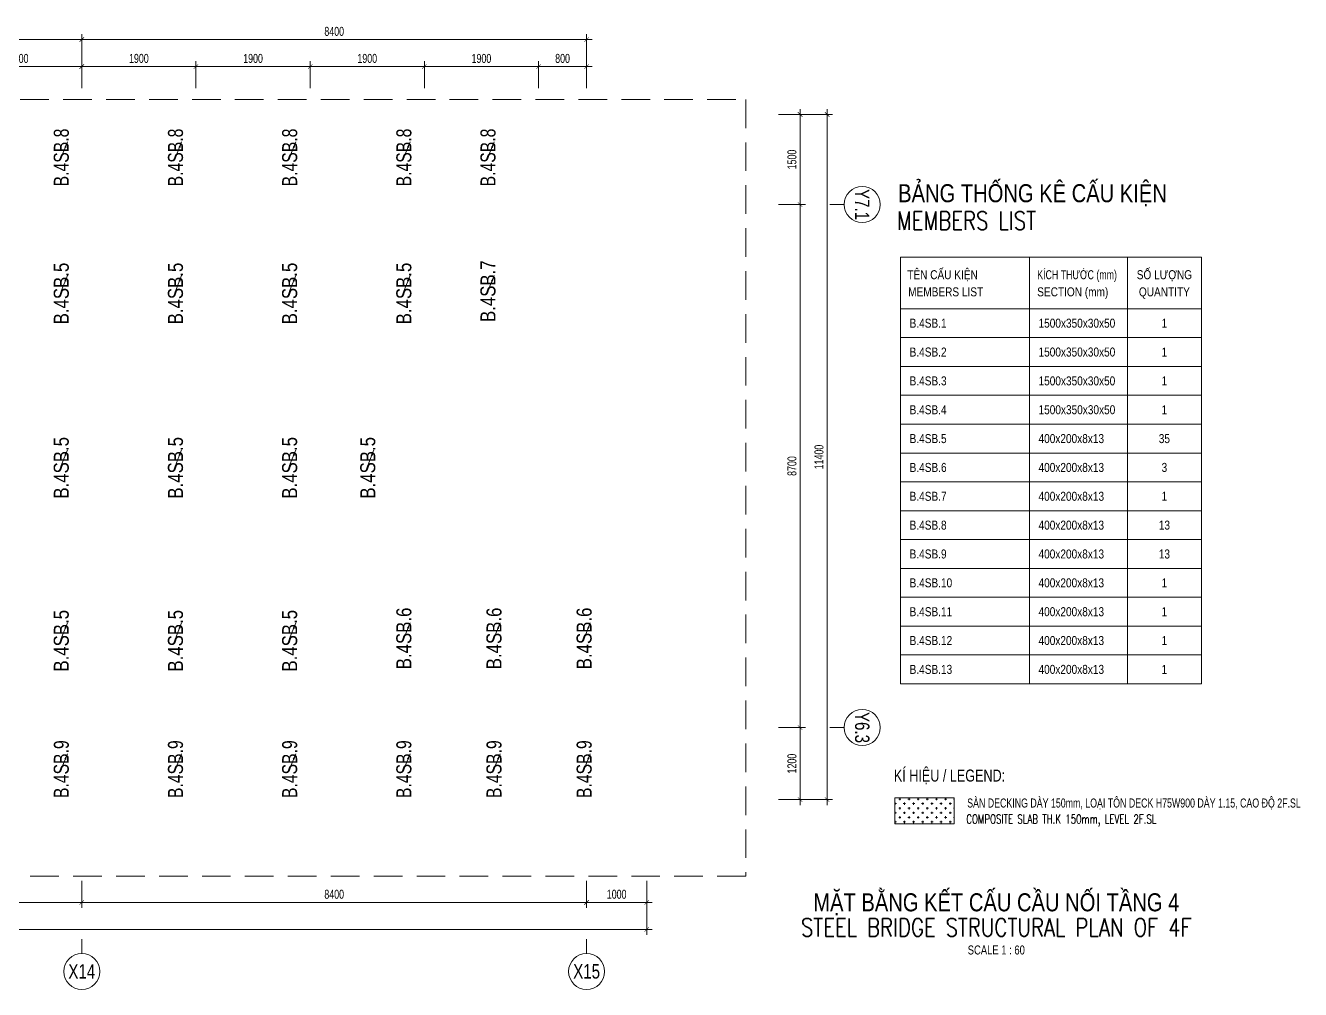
# Model space of a CAD drawing. Header units: millimetres. Extents: x 84463 to 294191, y -61495 to 44118.
# Drawn here: x 156440 to 177655, y -28905 to -12866 of the extents above; entities that cross this region are included whole.
import ezdxf
from ezdxf.enums import TextEntityAlignment as Align

# ---------------------------------------------------------------- set-up
doc = ezdxf.new("R2010")
doc.units = ezdxf.units.MM
doc.linetypes.add('CENTER2', pattern=[1.125, 0.75, -0.125, 0.125, -0.125])
doc.linetypes.add('HIDDEN2', pattern=[4.7625, 3.175, -1.5875])
for name, color, linetype, lineweight in [('$0$NDC_S_ANNO', 7, 'Continuous', 20), ('$0$NDC_S_DIM', 1, 'Continuous', 15), ('NDC_S-CONT', 3, 'Continuous', 20), ('NDC_S-TEXT-EN', 2, 'Continuous', 20), ('NDC_S-TEXT-VIE', 7, 'Continuous', 20), ('NDC_S_ANNO', 7, 'Continuous', 20), ('NDC_S_AXIS', 5, 'CENTER2', 13), ('NDC_S_BEAM NAME', 7, 'Continuous', 9), ('NDC_S_DIM', 1, 'Continuous', 15), ('NDC_S_ENG TITLE', 3, 'Continuous', 20), ('NDC_S_HATCH MATERIAL', 8, 'Continuous', 13), ('NDC_S_HIDDEN', 8, 'HIDDEN2', 13), ('NDC_S_SYMBOL', 1, 'Continuous', 15), ('NDC_S_TEXT SYMBOL', 7, 'Continuous', 20), ('NDC_S_VN TEXT', 7, 'Continuous', 20), ('NDC_S_VN TITLE', 6, 'Continuous', 35), ('NDC_Table', 3, 'Continuous', 20)]:
    doc.layers.add(name, color=color, linetype=linetype, lineweight=lineweight)
doc.styles.add('$0$ARIAL', font='arial.ttf', dxfattribs={"width": 0.8})
doc.styles.add('$0$NDC_DIM', font='', dxfattribs={"width": 0.75})
doc.styles.add('NDC_ANNO', font='', dxfattribs={"width": 0.8})
doc.styles.add('NDC_ARIAL', font='arial.ttf', dxfattribs={"width": 0.85})
doc.styles.add('NDC_DIM', font='', dxfattribs={"width": 0.75})
doc.styles.add('NDC_EN TXT', font='romans.shx', dxfattribs={"width": 0.8})
doc.styles.add('NDC_VIE TXT', font='arial.ttf', dxfattribs={"width": 0.8})
doc.styles.get('$0$NDC_DIM').set_extended_font_data('Dotum')
doc.styles.get('NDC_ANNO').set_extended_font_data('Dotum')
doc.styles.get('NDC_DIM').set_extended_font_data('Dotum')
doc.dimstyles.new('$0$NDC_dim_iso', dxfattribs={"dimtxt": 2.5, "dimasz": 1, "dimexe": 1.5, "dimexo": 2.5, "dimgap": 1, "dimtad": 1, "dimdec": 0, "dimzin": 0, "dimdsep": 46, "dimtxsty": '$0$NDC_DIM', "dimblk": '$0$DIMMARK', "dimcen": 0.09, "dimdle": 1.2, "dimclrd": 1, "dimclre": 1, "dimclrt": 3, "dimadec": 0, "dimazin": 0, "dimtfac": 1, "dimtdec": 0, "dimtix": 1, "dimtofl": 0, "dimtmove": 0, "dimatfit": 3, "dimfxl": 8, "dimfxlon": 1, "dimtolj": 1, "dimtzin": 0, "dimarcsym": 0})
doc.dimstyles.new('NDC_dim_60', dxfattribs={"dimscale": 60, "dimtxt": 2.5, "dimasz": 1.5, "dimexe": 1.5, "dimexo": 2.5, "dimgap": 1, "dimtad": 1, "dimdec": 0, "dimrnd": 0.001, "dimzin": 0, "dimdsep": 46, "dimtxsty": 'NDC_DIM', "dimblk": 'DIMMARK', "dimcen": 0, "dimdle": 1.2, "dimclrd": 256, "dimclre": 256, "dimclrt": 3, "dimadec": 0, "dimazin": 0, "dimtfac": 1, "dimtdec": 0, "dimtix": 1, "dimtofl": 0, "dimtmove": 2, "dimatfit": 3, "dimfxl": 6, "dimfxlon": 1, "dimtolj": 1, "dimtzin": 0, "dimlwd": -1, "dimlwe": -1, "dimarcsym": 0})

# ---------------------------------------------------------------- blocks, each defined once
blk = doc.blocks.new('Drawing name_symbol')
at = {"layer": 'NDC_S_ENG TITLE', "style": 'NDC_EN TXT', "width": 0.8}
blk.add_attdef('SECTDET1', text='', height=5, dxfattribs=at).set_placement((0, 1.01), align=Align.CENTER)
at = {"layer": 'NDC_S_TEXT SYMBOL', "lineweight": 25, "style": 'NDC_ANNO', "width": 0.8}
blk.add_attdef('SSCALE', text='', height=2.5, dxfattribs=at).set_placement((0, -4), align=Align.CENTER)
at = {"layer": 'NDC_S_VN TITLE', "style": 'NDC_VIE TXT', "width": 0.8}
blk.add_attdef('SECTDET2', text='', height=5, dxfattribs=at).set_placement((0, 7.97), align=Align.CENTER)
blk = doc.blocks.new('DIMMARK')
at = {"layer": 'NDC_S_DIM', "color": 1}
blk.add_line((-1.5, 0), (1, 0), dxfattribs=at)
at = {"layer": 'NDC_S_DIM', "color": 2, "const_width": 0.1}
blk.add_lwpolyline([(-0.42, -0.42), (0.42, 0.42)], dxfattribs=at)
blk = doc.blocks.new('*D304')
at = {"layer": 'Defpoints', "color": 0, "transparency": 16777216}
for p in [(148976, -26714), (157376, -26714), (157376, -27456)]:
    blk.add_point(p, dxfattribs=at)
at = {"layer": 'NDC_S_DIM', "transparency": 16777216}
for p, q in [((148976, -27096), (148976, -27546)), ((157376, -27096), (157376, -27546)), ((149066, -27456), (157286, -27456))]:
    blk.add_line(p, q, dxfattribs=at)
at = {"layer": 'NDC_S_DIM', "transparency": 16777216, "xscale": 90, "yscale": 90, "zscale": 90, "rotation": 180}
blk.add_blockref('DIMMARK', (148976, -27456), dxfattribs=at)
at = {"layer": 'NDC_S_DIM', "transparency": 16777216, "xscale": 90, "yscale": 90, "zscale": 90}
blk.add_blockref('DIMMARK', (157376, -27456), dxfattribs=at)
at = {"layer": 'NDC_S_DIM', "color": 3, "transparency": 16777216, "insert": (153176, -27321), "char_height": 150, "attachment_point": 5, "style": 'NDC_DIM'}
blk.add_mtext('\\A1;8400', dxfattribs=at)
blk = doc.blocks.new('*D305')
at = {"layer": 'Defpoints', "color": 0, "transparency": 16777216}
for p in [(157376, -26714), (165776, -26714), (165776, -27456)]:
    blk.add_point(p, dxfattribs=at)
at = {"layer": 'NDC_S_DIM', "transparency": 16777216}
for p, q in [((157376, -27096), (157376, -27546)), ((165776, -27096), (165776, -27546)), ((157466, -27456), (165686, -27456))]:
    blk.add_line(p, q, dxfattribs=at)
at = {"layer": 'NDC_S_DIM', "transparency": 16777216, "xscale": 90, "yscale": 90, "zscale": 90, "rotation": 180}
blk.add_blockref('DIMMARK', (157376, -27456), dxfattribs=at)
at = {"layer": 'NDC_S_DIM', "transparency": 16777216, "xscale": 90, "yscale": 90, "zscale": 90}
blk.add_blockref('DIMMARK', (165776, -27456), dxfattribs=at)
at = {"layer": 'NDC_S_DIM', "color": 3, "transparency": 16777216, "insert": (161576, -27321), "char_height": 150, "attachment_point": 5, "style": 'NDC_DIM'}
blk.add_mtext('\\A1;8400', dxfattribs=at)
blk = doc.blocks.new('*D306')
at = {"layer": 'Defpoints', "color": 0, "transparency": 16777216}
for p in [(165776, -26714), (166776, -26714), (166776, -27456)]:
    blk.add_point(p, dxfattribs=at)
at = {"layer": 'NDC_S_DIM', "transparency": 16777216}
for p, q in [((165776, -27096), (165776, -27546)), ((166776, -27096), (166776, -27546)), ((165866, -27456), (166686, -27456))]:
    blk.add_line(p, q, dxfattribs=at)
at = {"layer": 'NDC_S_DIM', "transparency": 16777216, "xscale": 90, "yscale": 90, "zscale": 90, "rotation": 180}
blk.add_blockref('DIMMARK', (165776, -27456), dxfattribs=at)
at = {"layer": 'NDC_S_DIM', "transparency": 16777216, "xscale": 90, "yscale": 90, "zscale": 90}
blk.add_blockref('DIMMARK', (166776, -27456), dxfattribs=at)
at = {"layer": 'NDC_S_DIM', "color": 3, "transparency": 16777216, "insert": (166276, -27321), "char_height": 150, "attachment_point": 5, "style": 'NDC_DIM'}
blk.add_mtext('\\A1;1000', dxfattribs=at)
blk = doc.blocks.new('*D307')
at = {"layer": 'Defpoints', "color": 0, "transparency": 16777216}
for p in [(139076, -26714), (166776, -26714), (139076, -27906)]:
    blk.add_point(p, dxfattribs=at)
at = {"layer": 'NDC_S_DIM', "transparency": 16777216}
for p, q in [((139076, -27546), (139076, -27996)), ((166776, -27546), (166776, -27996)), ((166686, -27906), (139166, -27906))]:
    blk.add_line(p, q, dxfattribs=at)
at = {"layer": 'NDC_S_DIM', "transparency": 16777216, "xscale": 90, "yscale": 90, "zscale": 90, "rotation": 180}
blk.add_blockref('DIMMARK', (139076, -27906), dxfattribs=at)
at = {"layer": 'NDC_S_DIM', "transparency": 16777216, "xscale": 90, "yscale": 90, "zscale": 90}
blk.add_blockref('DIMMARK', (166776, -27906), dxfattribs=at)
at = {"layer": 'NDC_S_DIM', "color": 3, "transparency": 16777216, "insert": (152926, -27771), "char_height": 150, "attachment_point": 5, "style": 'NDC_DIM'}
blk.add_mtext('\\A1;27700', dxfattribs=at)
blk = doc.blocks.new('*D316')
at = {"layer": 'Defpoints', "color": 0, "transparency": 16777216}
for p in [(157376, -13550), (155276, -14096), (157376, -14096)]:
    blk.add_point(p, dxfattribs=at)
at = {"layer": 'NDC_S_DIM', "transparency": 16777216}
for p, q in [((155276, -13910), (155276, -13460)), ((155366, -13550), (157286, -13550)), ((157376, -13910), (157376, -13460))]:
    blk.add_line(p, q, dxfattribs=at)
at = {"layer": 'NDC_S_DIM', "transparency": 16777216, "xscale": 90, "yscale": 90, "zscale": 90, "rotation": 180}
blk.add_blockref('DIMMARK', (155276, -13550), dxfattribs=at)
at = {"layer": 'NDC_S_DIM', "transparency": 16777216, "xscale": 90, "yscale": 90, "zscale": 90}
blk.add_blockref('DIMMARK', (157376, -13550), dxfattribs=at)
at = {"layer": 'NDC_S_DIM', "color": 3, "transparency": 16777216, "insert": (156326, -13415), "char_height": 150, "attachment_point": 5, "style": 'NDC_DIM'}
blk.add_mtext('\\A1;2100', dxfattribs=at)
blk = doc.blocks.new('*D317')
at = {"layer": 'Defpoints', "color": 0, "transparency": 16777216}
for p in [(159276, -13550), (157376, -14096), (159276, -14096)]:
    blk.add_point(p, dxfattribs=at)
at = {"layer": 'NDC_S_DIM', "transparency": 16777216}
for p, q in [((157376, -13910), (157376, -13460)), ((157466, -13550), (159186, -13550)), ((159276, -13910), (159276, -13460))]:
    blk.add_line(p, q, dxfattribs=at)
at = {"layer": 'NDC_S_DIM', "transparency": 16777216, "xscale": 90, "yscale": 90, "zscale": 90, "rotation": 180}
blk.add_blockref('DIMMARK', (157376, -13550), dxfattribs=at)
at = {"layer": 'NDC_S_DIM', "transparency": 16777216, "xscale": 90, "yscale": 90, "zscale": 90}
blk.add_blockref('DIMMARK', (159276, -13550), dxfattribs=at)
at = {"layer": 'NDC_S_DIM', "color": 3, "transparency": 16777216, "insert": (158326, -13415), "char_height": 150, "attachment_point": 5, "style": 'NDC_DIM'}
blk.add_mtext('\\A1;1900', dxfattribs=at)
blk = doc.blocks.new('*D318')
at = {"layer": 'Defpoints', "color": 0, "transparency": 16777216}
for p in [(161176, -13550), (159276, -14096), (161176, -14096)]:
    blk.add_point(p, dxfattribs=at)
at = {"layer": 'NDC_S_DIM', "transparency": 16777216}
for p, q in [((159276, -13910), (159276, -13460)), ((159366, -13550), (161086, -13550)), ((161176, -13910), (161176, -13460))]:
    blk.add_line(p, q, dxfattribs=at)
at = {"layer": 'NDC_S_DIM', "transparency": 16777216, "xscale": 90, "yscale": 90, "zscale": 90, "rotation": 180}
blk.add_blockref('DIMMARK', (159276, -13550), dxfattribs=at)
at = {"layer": 'NDC_S_DIM', "transparency": 16777216, "xscale": 90, "yscale": 90, "zscale": 90}
blk.add_blockref('DIMMARK', (161176, -13550), dxfattribs=at)
at = {"layer": 'NDC_S_DIM', "color": 3, "transparency": 16777216, "insert": (160226, -13415), "char_height": 150, "attachment_point": 5, "style": 'NDC_DIM'}
blk.add_mtext('\\A1;1900', dxfattribs=at)
blk = doc.blocks.new('*D319')
at = {"layer": 'Defpoints', "color": 0, "transparency": 16777216}
for p in [(163076, -13550), (161176, -14096), (163076, -14096)]:
    blk.add_point(p, dxfattribs=at)
at = {"layer": 'NDC_S_DIM', "transparency": 16777216}
for p, q in [((161176, -13910), (161176, -13460)), ((161266, -13550), (162986, -13550)), ((163076, -13910), (163076, -13460))]:
    blk.add_line(p, q, dxfattribs=at)
at = {"layer": 'NDC_S_DIM', "transparency": 16777216, "xscale": 90, "yscale": 90, "zscale": 90, "rotation": 180}
blk.add_blockref('DIMMARK', (161176, -13550), dxfattribs=at)
at = {"layer": 'NDC_S_DIM', "transparency": 16777216, "xscale": 90, "yscale": 90, "zscale": 90}
blk.add_blockref('DIMMARK', (163076, -13550), dxfattribs=at)
at = {"layer": 'NDC_S_DIM', "color": 3, "transparency": 16777216, "insert": (162126, -13415), "char_height": 150, "attachment_point": 5, "style": 'NDC_DIM'}
blk.add_mtext('\\A1;1900', dxfattribs=at)
blk = doc.blocks.new('*D320')
at = {"layer": 'Defpoints', "color": 0, "transparency": 16777216}
for p in [(164976, -13550), (163076, -14096), (164976, -14096)]:
    blk.add_point(p, dxfattribs=at)
at = {"layer": 'NDC_S_DIM', "transparency": 16777216}
for p, q in [((163076, -13910), (163076, -13460)), ((163166, -13550), (164886, -13550)), ((164976, -13910), (164976, -13460))]:
    blk.add_line(p, q, dxfattribs=at)
at = {"layer": 'NDC_S_DIM', "transparency": 16777216, "xscale": 90, "yscale": 90, "zscale": 90, "rotation": 180}
blk.add_blockref('DIMMARK', (163076, -13550), dxfattribs=at)
at = {"layer": 'NDC_S_DIM', "transparency": 16777216, "xscale": 90, "yscale": 90, "zscale": 90}
blk.add_blockref('DIMMARK', (164976, -13550), dxfattribs=at)
at = {"layer": 'NDC_S_DIM', "color": 3, "transparency": 16777216, "insert": (164026, -13415), "char_height": 150, "attachment_point": 5, "style": 'NDC_DIM'}
blk.add_mtext('\\A1;1900', dxfattribs=at)
blk = doc.blocks.new('*D321')
at = {"layer": 'Defpoints', "color": 0, "transparency": 16777216}
for p in [(165776, -13550), (164976, -14096), (165776, -14096)]:
    blk.add_point(p, dxfattribs=at)
at = {"layer": 'NDC_S_DIM', "transparency": 16777216}
for p, q in [((164976, -13910), (164976, -13460)), ((165066, -13550), (165686, -13550)), ((165776, -13910), (165776, -13460))]:
    blk.add_line(p, q, dxfattribs=at)
at = {"layer": 'NDC_S_DIM', "transparency": 16777216, "xscale": 90, "yscale": 90, "zscale": 90, "rotation": 180}
blk.add_blockref('DIMMARK', (164976, -13550), dxfattribs=at)
at = {"layer": 'NDC_S_DIM', "transparency": 16777216, "xscale": 90, "yscale": 90, "zscale": 90}
blk.add_blockref('DIMMARK', (165776, -13550), dxfattribs=at)
at = {"layer": 'NDC_S_DIM', "color": 3, "transparency": 16777216, "insert": (165376, -13415), "char_height": 150, "attachment_point": 5, "style": 'NDC_DIM'}
blk.add_mtext('\\A1;800', dxfattribs=at)
blk = doc.blocks.new('*D323')
at = {"layer": 'Defpoints', "color": 0, "transparency": 16777216}
for p in [(157376, -13100), (148976, -14096), (157376, -14096)]:
    blk.add_point(p, dxfattribs=at)
at = {"layer": 'NDC_S_DIM', "transparency": 16777216}
for p, q in [((148976, -13460), (148976, -13010)), ((149066, -13100), (157286, -13100)), ((157376, -13460), (157376, -13010))]:
    blk.add_line(p, q, dxfattribs=at)
at = {"layer": 'NDC_S_DIM', "transparency": 16777216, "xscale": 90, "yscale": 90, "zscale": 90, "rotation": 180}
blk.add_blockref('DIMMARK', (148976, -13100), dxfattribs=at)
at = {"layer": 'NDC_S_DIM', "transparency": 16777216, "xscale": 90, "yscale": 90, "zscale": 90}
blk.add_blockref('DIMMARK', (157376, -13100), dxfattribs=at)
at = {"layer": 'NDC_S_DIM', "color": 3, "transparency": 16777216, "insert": (153176, -12965), "char_height": 150, "attachment_point": 5, "style": 'NDC_DIM'}
blk.add_mtext('\\A1;8400', dxfattribs=at)
blk = doc.blocks.new('*D324')
at = {"layer": 'Defpoints', "color": 0, "transparency": 16777216}
for p in [(165776, -13100), (157376, -14096), (165776, -14096)]:
    blk.add_point(p, dxfattribs=at)
at = {"layer": 'NDC_S_DIM', "transparency": 16777216}
for p, q in [((157376, -13460), (157376, -13010)), ((157466, -13100), (165686, -13100)), ((165776, -13460), (165776, -13010))]:
    blk.add_line(p, q, dxfattribs=at)
at = {"layer": 'NDC_S_DIM', "transparency": 16777216, "xscale": 90, "yscale": 90, "zscale": 90, "rotation": 180}
blk.add_blockref('DIMMARK', (157376, -13100), dxfattribs=at)
at = {"layer": 'NDC_S_DIM', "transparency": 16777216, "xscale": 90, "yscale": 90, "zscale": 90}
blk.add_blockref('DIMMARK', (165776, -13100), dxfattribs=at)
at = {"layer": 'NDC_S_DIM', "color": 3, "transparency": 16777216, "insert": (161576, -12965), "char_height": 150, "attachment_point": 5, "style": 'NDC_DIM'}
blk.add_mtext('\\A1;8400', dxfattribs=at)
blk = doc.blocks.new('*U14')
at = {"layer": 'NDC_S_SYMBOL'}
blk.add_line((0, 5), (0, 9), dxfattribs=at)
blk.add_circle((0, 0), 5, dxfattribs=at)
at = {"layer": 'NDC_S_TEXT SYMBOL', "color": 7, "style": 'NDC_ANNO', "width": 0.8}
blk.add_attdef('GRID', text='', height=4, dxfattribs=at).set_placement((0, 0), align=Align.MIDDLE)
blk = doc.blocks.new('*D329')
at = {"layer": 'Defpoints', "color": 0, "transparency": 16777216}
for p in [(168425, -15846), (169328, -15846), (168425, -24546)]:
    blk.add_point(p, dxfattribs=at)
at = {"layer": 'NDC_S_DIM', "transparency": 16777216}
for p, q in [((168968, -15846), (169418, -15846)), ((169328, -24456), (169328, -15936)), ((168968, -24546), (169418, -24546))]:
    blk.add_line(p, q, dxfattribs=at)
at = {"layer": 'NDC_S_DIM', "transparency": 16777216, "xscale": 90, "yscale": 90, "zscale": 90}
for p, rotation in [((169328, -15846), 90), ((169328, -24546), 270)]:
    blk.add_blockref('DIMMARK', p, dxfattribs=dict(at, rotation=rotation))
at = {"layer": 'NDC_S_DIM', "color": 3, "transparency": 16777216, "insert": (169193, -20196), "char_height": 150, "attachment_point": 5, "rotation": 90, "style": 'NDC_DIM'}
blk.add_mtext('\\A1;8700', dxfattribs=at)
blk = doc.blocks.new('*D330')
at = {"layer": 'Defpoints', "color": 0, "transparency": 16777216}
for p in [(168425, -14346), (169328, -14346), (168425, -15846)]:
    blk.add_point(p, dxfattribs=at)
at = {"layer": 'NDC_S_DIM', "transparency": 16777216}
for p, q in [((168968, -14346), (169418, -14346)), ((169328, -15756), (169328, -14436)), ((168968, -15846), (169418, -15846))]:
    blk.add_line(p, q, dxfattribs=at)
at = {"layer": 'NDC_S_DIM', "transparency": 16777216, "xscale": 90, "yscale": 90, "zscale": 90}
for p, rotation in [((169328, -14346), 90), ((169328, -15846), 270)]:
    blk.add_blockref('DIMMARK', p, dxfattribs=dict(at, rotation=rotation))
at = {"layer": 'NDC_S_DIM', "color": 3, "transparency": 16777216, "insert": (169193, -15096), "char_height": 150, "attachment_point": 5, "rotation": 90, "style": 'NDC_DIM'}
blk.add_mtext('\\A1;1500', dxfattribs=at)
blk = doc.blocks.new('*D331')
at = {"layer": 'Defpoints', "color": 0, "transparency": 16777216}
for p in [(168425, -24546), (169328, -24546), (168425, -25746)]:
    blk.add_point(p, dxfattribs=at)
at = {"layer": 'NDC_S_DIM', "transparency": 16777216}
for p, q in [((168968, -24546), (169418, -24546)), ((169328, -25656), (169328, -24636)), ((168968, -25746), (169418, -25746))]:
    blk.add_line(p, q, dxfattribs=at)
at = {"layer": 'NDC_S_DIM', "transparency": 16777216, "xscale": 90, "yscale": 90, "zscale": 90}
for p, rotation in [((169328, -24546), 90), ((169328, -25746), 270)]:
    blk.add_blockref('DIMMARK', p, dxfattribs=dict(at, rotation=rotation))
at = {"layer": 'NDC_S_DIM', "color": 3, "transparency": 16777216, "insert": (169193, -25146), "char_height": 150, "attachment_point": 5, "rotation": 90, "style": 'NDC_DIM'}
blk.add_mtext('\\A1;1200', dxfattribs=at)
blk = doc.blocks.new('*D332')
at = {"layer": 'Defpoints', "color": 0, "transparency": 16777216}
for p in [(168425, -14346), (169778, -14346), (168425, -25746)]:
    blk.add_point(p, dxfattribs=at)
at = {"layer": 'NDC_S_DIM', "transparency": 16777216}
for p, q in [((169418, -14346), (169868, -14346)), ((169778, -25656), (169778, -14436)), ((169418, -25746), (169868, -25746))]:
    blk.add_line(p, q, dxfattribs=at)
at = {"layer": 'NDC_S_DIM', "transparency": 16777216, "xscale": 90, "yscale": 90, "zscale": 90}
for p, rotation in [((169778, -14346), 90), ((169778, -25746), 270)]:
    blk.add_blockref('DIMMARK', p, dxfattribs=dict(at, rotation=rotation))
at = {"layer": 'NDC_S_DIM', "color": 3, "transparency": 16777216, "insert": (169643, -20046), "char_height": 150, "attachment_point": 5, "rotation": 90, "style": 'NDC_DIM'}
blk.add_mtext('\\A1;11400', dxfattribs=at)
blk = doc.blocks.new('*U181')
at = {"layer": 'NDC_S_SYMBOL'}
blk.add_line((5, 0), (9, 0), dxfattribs=at)
blk.add_circle((0, 0), 5, dxfattribs=at)
at = {"layer": 'NDC_S_TEXT SYMBOL', "color": 7, "style": 'NDC_ANNO', "width": 0.8}
blk.add_attdef('GRID', text='', height=4, rotation=270, dxfattribs=at).set_placement((0, 0), align=Align.MIDDLE)
blk = doc.blocks.new('$0$DIMMARK')
at = {"layer": '$0$NDC_S_DIM', "color": 1}
blk.add_line((-1.5, 0), (1, 0), dxfattribs=at)
at = {"layer": '$0$NDC_S_DIM', "color": 2, "const_width": 0.1}
blk.add_lwpolyline([(-0.42, -0.42), (0.42, 0.42)], dxfattribs=at)
blk = doc.blocks.new('*U17')
at = {"layer": '$0$NDC_S_ANNO', "ltscale": 0.8, "style": '$0$ARIAL', "width": 0.8}
blk.add_attdef('TEN', text='', height=2.5, dxfattribs=at).set_placement((-2.58, 1.03), align=Align.MIDDLE_CENTER)
at = {"layer": '$0$NDC_S_ANNO', "ltscale": 0.8, "style": '$0$ARIAL', "width": 0.8, "flags": 1}
blk.add_attdef('CHU_THICH', text='', height=2.5, dxfattribs=at).set_placement((0, 0), align=Align.MIDDLE_CENTER)
at = {"layer": 'Defpoints'}
blk.add_leader([(0, 0), (-2.58, 1.03)], dimstyle='$0$NDC_dim_iso', override={"dimgap": 0.625, "dimtad": 0}, dxfattribs=at)

msp = doc.modelspace()

# ---------------------------------------------------------------- hatches: boundary and pattern name
at = {"layer": 'NDC_S_HATCH MATERIAL'}
h = msp.add_hatch(dxfattribs=at)
h.set_pattern_fill('CROSS', color=256, scale=12)
h.set_pattern_definition([(0, (90501.8, -39605.19), (76.2, 76.2), [38.1, -114.3]), (90, (90520.85, -39624.24), (-76.2, 76.2), [38.1, -114.3])])
h.paths.add_polyline_path([(170906.9, -25714.8), (171890.3, -25714.8), (171890.3, -26148.3), (170906.9, -26148.3)])

# ---------------------------------------------------------------- linework, layer by layer
at = {"layer": 'NDC_S-CONT'}
msp.add_lwpolyline([(170906.9, -25714.8), (171890.3, -25714.8), (171890.3, -26148.3), (170906.9, -26148.3)], close=True, dxfattribs=at)
at = {"layer": 'NDC_S_HIDDEN', "ltscale": 150}
msp.add_lwpolyline([(137779.8, -14095.8), (168425.2, -14095.8), (168425.2, -27017.9), (137779.8, -27017.9)], close=True, dxfattribs=at)
at = {"layer": 'NDC_Table'}
for p, q in [((171000.8, -16721.2), (171000.8, -23818.9)), ((171000.8, -16721.2), (176004.7, -16721.2)), ((173145.6, -16721.2), (173145.6, -23818.9)), ((174774.7, -16721.2), (174774.7, -23818.9)), ((176004.7, -16721.2), (176004.7, -23818.9)), ((171000.8, -17578.9), (176004.7, -17578.9)), ((171000.8, -18058.9), (176004.7, -18058.9)), ((171000.8, -18538.9), (176004.7, -18538.9)), ((171000.8, -19018.9), (176004.7, -19018.9)), ((171000.8, -19498.9), (176004.7, -19498.9)), ((171000.8, -19978.9), (176004.7, -19978.9)), ((171000.8, -20458.9), (176004.7, -20458.9)), ((171000.8, -20938.9), (176004.7, -20938.9)), ((171000.8, -21418.9), (176004.7, -21418.9)), ((171000.8, -21898.9), (176004.7, -21898.9)), ((171000.8, -22378.9), (176004.7, -22378.9)), ((171000.8, -22858.9), (176004.7, -22858.9)), ((171000.8, -23338.9), (176004.7, -23338.9)), ((171000.8, -23818.9), (176004.7, -23818.9))]:
    msp.add_line(p, q, dxfattribs=at)

# ---------------------------------------------------------------- block references
at = {"layer": 'NDC_S_ANNO', "xscale": 60, "yscale": 60, "zscale": 60}
msp.add_blockref('Drawing name_symbol', (172592.9, -28082.1), dxfattribs=at).add_auto_attribs({'SECTDET1': 'STEEL BRIDGE STRUCTURAL PLAN OF 4F', 'SECTDET2': 'MẶT BẰNG KẾT CẤU CẦU NỐI TẦNG 4', 'SSCALE': 'SCALE 1 : 60'})
at = {"layer": 'NDC_S_AXIS'}
ref = msp.add_blockref('*U181', (170362.7, -15845.5), dxfattribs=dict(at, xscale=-60, yscale=60, zscale=60))
ref.add_attrib('GRID', 'Y7.1', dxfattribs={"layer": 'NDC_S_TEXT SYMBOL', "color": 7, "height": 240, "rotation": 270, "style": 'NDC_ANNO', "width": 0.8}).set_placement((170362.7, -15845.5), align=Align.MIDDLE)
ref = msp.add_blockref('*U181', (170362.7, -24545.5), dxfattribs=dict(at, xscale=-60, yscale=60, zscale=60))
ref.add_attrib('GRID', 'Y6.3', dxfattribs={"layer": 'NDC_S_TEXT SYMBOL', "color": 7, "height": 240, "rotation": 270, "style": 'NDC_ANNO', "width": 0.8}).set_placement((170362.7, -24545.5), align=Align.MIDDLE)
at = {"layer": 'NDC_S_AXIS', "xscale": 60, "yscale": 60, "zscale": 60}
for p, values in [((157376.2, -28604.7), {'GRID': 'X14'}), ((165776.2, -28604.7), {'GRID': 'X15'})]:
    msp.add_blockref('*U14', p, dxfattribs=at).add_auto_attribs(values)
at = {"layer": 'NDC_S_BEAM NAME'}
ref = msp.add_blockref('*U17', (157137.7, -14804.5), dxfattribs=dict(at, xscale=100, yscale=100, zscale=100, rotation=90))
ref.add_attrib('TEN', 'B.4SB.8', dxfattribs={"layer": '$0$NDC_S_ANNO', "ltscale": 0.8, "height": 250, "rotation": 90, "style": '$0$ARIAL', "width": 0.75}).set_placement((157035, -15062.4), align=Align.MIDDLE_CENTER)
ref = msp.add_blockref('*U17', (159037.7, -14804.5), dxfattribs=dict(at, xscale=100, yscale=100, zscale=100, rotation=90))
ref.add_attrib('TEN', 'B.4SB.8', dxfattribs={"layer": '$0$NDC_S_ANNO', "ltscale": 0.8, "height": 250, "rotation": 90, "style": '$0$ARIAL', "width": 0.75}).set_placement((158935, -15062.4), align=Align.MIDDLE_CENTER)
ref = msp.add_blockref('*U17', (160937.7, -14804.5), dxfattribs=dict(at, xscale=100, yscale=100, zscale=100, rotation=90))
ref.add_attrib('TEN', 'B.4SB.8', dxfattribs={"layer": '$0$NDC_S_ANNO', "ltscale": 0.8, "height": 250, "rotation": 90, "style": '$0$ARIAL', "width": 0.75}).set_placement((160835, -15062.4), align=Align.MIDDLE_CENTER)
ref = msp.add_blockref('*U17', (162837.7, -14804.5), dxfattribs=dict(at, xscale=100, yscale=100, zscale=100, rotation=90))
ref.add_attrib('TEN', 'B.4SB.8', dxfattribs={"layer": '$0$NDC_S_ANNO', "ltscale": 0.8, "height": 250, "rotation": 90, "style": '$0$ARIAL', "width": 0.75}).set_placement((162735, -15062.4), align=Align.MIDDLE_CENTER)
ref = msp.add_blockref('*U17', (164237.7, -14804.5), dxfattribs=dict(at, xscale=100, yscale=100, zscale=100, rotation=90))
ref.add_attrib('TEN', 'B.4SB.8', dxfattribs={"layer": '$0$NDC_S_ANNO', "ltscale": 0.8, "height": 250, "rotation": 90, "style": '$0$ARIAL', "width": 0.75}).set_placement((164135, -15062.4), align=Align.MIDDLE_CENTER)
at = {"layer": 'NDC_S_BEAM NAME', "xscale": 100, "yscale": 100, "zscale": 100, "rotation": 90}
for p, values in [((157137.7, -17028.4), {'TEN': 'B.4SB.5 '}), ((159037.7, -17028.4), {'TEN': 'B.4SB.5 '}), ((160937.7, -17028.4), {'TEN': 'B.4SB.5 '}), ((162837.7, -17028.4), {'TEN': 'B.4SB.5 '}), ((164237.7, -17028.4), {'TEN': 'B.4SB.7'}), ((157137.7, -19928.4), {'TEN': 'B.4SB.5 '}), ((159037.7, -19928.4), {'TEN': 'B.4SB.5 '}), ((160937.7, -19928.4), {'TEN': 'B.4SB.5 '}), ((162237.7, -19928.4), {'TEN': 'B.4SB.5 '}), ((157137.7, -22805.7), {'TEN': 'B.4SB.5 '}), ((159037.7, -22805.7), {'TEN': 'B.4SB.5 '}), ((160937.7, -22805.7), {'TEN': 'B.4SB.5 '}), ((162837.7, -22805.7), {'TEN': 'B.4SB.6'}), ((164337.7, -22805.7), {'TEN': 'B.4SB.6'}), ((165837.7, -22805.7), {'TEN': 'B.4SB.6'})]:
    msp.add_blockref('*U17', p, dxfattribs=at).add_auto_attribs(values)
at = {"layer": 'NDC_S_BEAM NAME'}
ref = msp.add_blockref('*U17', (157137.7, -24981.4), dxfattribs=dict(at, xscale=100, yscale=100, zscale=100, rotation=90))
ref.add_attrib('TEN', 'B.4SB.9', dxfattribs={"layer": '$0$NDC_S_ANNO', "ltscale": 0.8, "height": 250, "rotation": 90, "style": '$0$ARIAL', "width": 0.75}).set_placement((157035, -25239.3), align=Align.MIDDLE_CENTER)
ref = msp.add_blockref('*U17', (159037.7, -24981.4), dxfattribs=dict(at, xscale=100, yscale=100, zscale=100, rotation=90))
ref.add_attrib('TEN', 'B.4SB.9', dxfattribs={"layer": '$0$NDC_S_ANNO', "ltscale": 0.8, "height": 250, "rotation": 90, "style": '$0$ARIAL', "width": 0.75}).set_placement((158935, -25239.3), align=Align.MIDDLE_CENTER)
ref = msp.add_blockref('*U17', (160937.7, -24981.4), dxfattribs=dict(at, xscale=100, yscale=100, zscale=100, rotation=90))
ref.add_attrib('TEN', 'B.4SB.9', dxfattribs={"layer": '$0$NDC_S_ANNO', "ltscale": 0.8, "height": 250, "rotation": 90, "style": '$0$ARIAL', "width": 0.75}).set_placement((160835, -25239.3), align=Align.MIDDLE_CENTER)
ref = msp.add_blockref('*U17', (162837.7, -24981.4), dxfattribs=dict(at, xscale=100, yscale=100, zscale=100, rotation=90))
ref.add_attrib('TEN', 'B.4SB.9', dxfattribs={"layer": '$0$NDC_S_ANNO', "ltscale": 0.8, "height": 250, "rotation": 90, "style": '$0$ARIAL', "width": 0.75}).set_placement((162735, -25239.3), align=Align.MIDDLE_CENTER)
ref = msp.add_blockref('*U17', (164337.7, -24981.4), dxfattribs=dict(at, xscale=100, yscale=100, zscale=100, rotation=90))
ref.add_attrib('TEN', 'B.4SB.9', dxfattribs={"layer": '$0$NDC_S_ANNO', "ltscale": 0.8, "height": 250, "rotation": 90, "style": '$0$ARIAL', "width": 0.75}).set_placement((164235, -25239.3), align=Align.MIDDLE_CENTER)
ref = msp.add_blockref('*U17', (165837.7, -24981.4), dxfattribs=dict(at, xscale=100, yscale=100, zscale=100, rotation=90))
ref.add_attrib('TEN', 'B.4SB.9', dxfattribs={"layer": '$0$NDC_S_ANNO', "ltscale": 0.8, "height": 250, "rotation": 90, "style": '$0$ARIAL', "width": 0.75}).set_placement((165735, -25239.3), align=Align.MIDDLE_CENTER)

# ---------------------------------------------------------------- texts
at = {"layer": 'NDC_S-TEXT-EN', "style": 'NDC_EN TXT', "width": 0.7}
msp.add_text('COMPOSITE SLAB TH.K 150mm, LEVEL 2F.SL', height=150, dxfattribs=at).set_placement((172093.5, -26144.6))
at = {"layer": 'NDC_S-TEXT-VIE', "style": 'NDC_ARIAL', "width": 0.75}
msp.add_text('KÍ HIỆU / LEGEND:', height=200, dxfattribs=at).set_placement((170888.9, -25345.3), align=Align.MIDDLE_LEFT)
at = {"layer": 'NDC_S-TEXT-VIE', "style": 'NDC_VIE TXT', "width": 0.7}
msp.add_text('SÀN DECKING DÀY 150mm, LOẠI TÔN DECK H75W900 DÀY 1.15, CAO ĐỘ 2F.SL', height=150, dxfattribs=at).set_placement((172108.8, -25877))
at = {"layer": 'NDC_S_ENG TITLE', "style": 'NDC_EN TXT', "width": 0.8}
msp.add_text('MEMBERS LIST', height=300, dxfattribs=at).set_placement((170939.9, -16263.2))
at = {"layer": 'NDC_S_VN TEXT', "style": 'NDC_VIE TXT', "width": 0.8}
msp.add_text('BẢNG THỐNG KÊ CẤU KIỆN', height=300, dxfattribs=at).set_placement((170960, -15506.8), align=Align.TOP_LEFT)
at = {"layer": 'NDC_S_VN TEXT', "style": 'NDC_VIE TXT'}
for s, width, p in [('TÊN CẤU KIỆN', 0.8, (171698.3, -17012.4)), ('KÍCH THƯỚC (mm)', 0.7, (173936.9, -17012.4)), ('SỐ LƯỢNG', 0.8, (175389.7, -17012.4)), ('MEMBERS LIST', 0.8, (171750.8, -17297.8)), ('SECTION (mm)', 0.8, (173865.2, -17297.8)), ('QUANTITY', 0.8, (175389.7, -17297.8)), ('1', 0.8, (175389.7, -17818.9)), ('1', 0.8, (175389.7, -18298.9)), ('1', 0.8, (175389.7, -18778.9)), ('1', 0.8, (175389.7, -19258.9)), ('35', 0.8, (175389.7, -19738.9)), ('3', 0.8, (175389.7, -20218.9)), ('1', 0.8, (175389.7, -20698.9)), ('13', 0.8, (175389.7, -21178.9)), ('13', 0.8, (175389.7, -21658.9)), ('1', 0.8, (175389.7, -22138.9)), ('1', 0.8, (175389.7, -22618.9)), ('1', 0.8, (175389.7, -23098.9)), ('1', 0.8, (175389.7, -23578.9))]:
    msp.add_text(s, height=150, dxfattribs=dict(at, width=width)).set_placement(p, align=Align.MIDDLE_CENTER)
at = {"layer": 'NDC_S_VN TEXT', "style": 'NDC_VIE TXT', "width": 0.8}
for s, p in [('B.4SB.1', (171150.8, -17818.9)), ('1500x350x30x50', (173295.6, -17818.9)), ('B.4SB.2', (171150.8, -18298.9)), ('1500x350x30x50', (173295.6, -18298.9)), ('B.4SB.3', (171150.8, -18778.9)), ('1500x350x30x50', (173295.6, -18778.9)), ('B.4SB.4', (171150.8, -19258.9)), ('1500x350x30x50', (173295.6, -19258.9)), ('B.4SB.5', (171150.8, -19738.9)), ('400x200x8x13', (173295.6, -19738.9)), ('B.4SB.6', (171150.8, -20218.9)), ('400x200x8x13', (173295.6, -20218.9)), ('B.4SB.7', (171150.8, -20698.9)), ('400x200x8x13', (173295.6, -20698.9)), ('B.4SB.8', (171150.8, -21178.9)), ('400x200x8x13', (173295.6, -21178.9)), ('B.4SB.9', (171150.8, -21658.9)), ('400x200x8x13', (173295.6, -21658.9)), ('B.4SB.10', (171150.8, -22138.9)), ('400x200x8x13', (173295.6, -22138.9)), ('B.4SB.11', (171150.8, -22618.9)), ('400x200x8x13', (173295.6, -22618.9)), ('B.4SB.12', (171150.8, -23098.9)), ('400x200x8x13', (173295.6, -23098.9)), ('B.4SB.13', (171150.8, -23578.9)), ('400x200x8x13', (173295.6, -23578.9))]:
    msp.add_text(s, height=150, dxfattribs=at).set_placement(p, align=Align.MIDDLE_LEFT)

# ---------------------------------------------------------------- dimensions: what is measured, and where the dimension line sits
at = {"layer": 'NDC_S_DIM'}
for base, p1, p2, picture, middle in [((157376.2, -13099.9), (148976.2, -14095.8), (157376.2, -14095.8), '*D323', (153176.2, -12964.8)), ((165776.2, -13099.9), (157376.2, -14095.8), (165776.2, -14095.8), '*D324', (161576.2, -12964.8)), ((157376.2, -13549.9), (155276.2, -14095.8), (157376.2, -14095.8), '*D316', (156326.2, -13414.8)), ((159276.2, -13549.9), (157376.2, -14095.8), (159276.2, -14095.8), '*D317', (158326.2, -13414.8)), ((161176.2, -13549.9), (159276.2, -14095.8), (161176.2, -14095.8), '*D318', (160226.2, -13414.8)), ((163076.2, -13549.9), (161176.2, -14095.8), (163076.2, -14095.8), '*D319', (162126.2, -13414.8)), ((164976.2, -13549.9), (163076.2, -14095.8), (164976.2, -14095.8), '*D320', (164026.2, -13414.8)), ((165776.2, -13549.9), (164976.2, -14095.8), (165776.2, -14095.8), '*D321', (165376.2, -13414.8)), ((139076.2, -27906.4), (166776.2, -26713.5), (139076.2, -26713.5), '*D307', (152926.2, -27771.3)), ((157376.2, -27456.4), (148976.2, -26713.5), (157376.2, -26713.5), '*D304', (153176.2, -27321.3)), ((165776.2, -27456.4), (157376.2, -26713.5), (165776.2, -26713.5), '*D305', (161576.2, -27321.3)), ((166776.2, -27456.4), (165776.2, -26713.5), (166776.2, -26713.5), '*D306', (166276.2, -27321.3))]:
    dim = msp.add_linear_dim(base=base, p1=p1, p2=p2, dimstyle='NDC_dim_60', dxfattribs=at)
    dim.commit()
    dim.dimension.update_dxf_attribs({"geometry": picture, "text_midpoint": middle})
for base, p1, p2, picture, middle in [((169327.8, -14345.5), (168425.2, -15845.5), (168425.2, -14345.5), '*D330', (169192.7, -15095.5)), ((169777.8, -14345.5), (168425.2, -25745.5), (168425.2, -14345.5), '*D332', (169642.7, -20045.5)), ((169327.8, -15845.5), (168425.2, -24545.5), (168425.2, -15845.5), '*D329', (169192.7, -20195.5)), ((169327.8, -24545.5), (168425.2, -25745.5), (168425.2, -24545.5), '*D331', (169192.7, -25145.5))]:
    dim = msp.add_linear_dim(base=base, p1=p1, p2=p2, angle=90, dimstyle='NDC_dim_60', dxfattribs=at)
    dim.commit()
    dim.dimension.update_dxf_attribs({"geometry": picture, "text_midpoint": middle})

doc.saveas('drawing.dxf')
